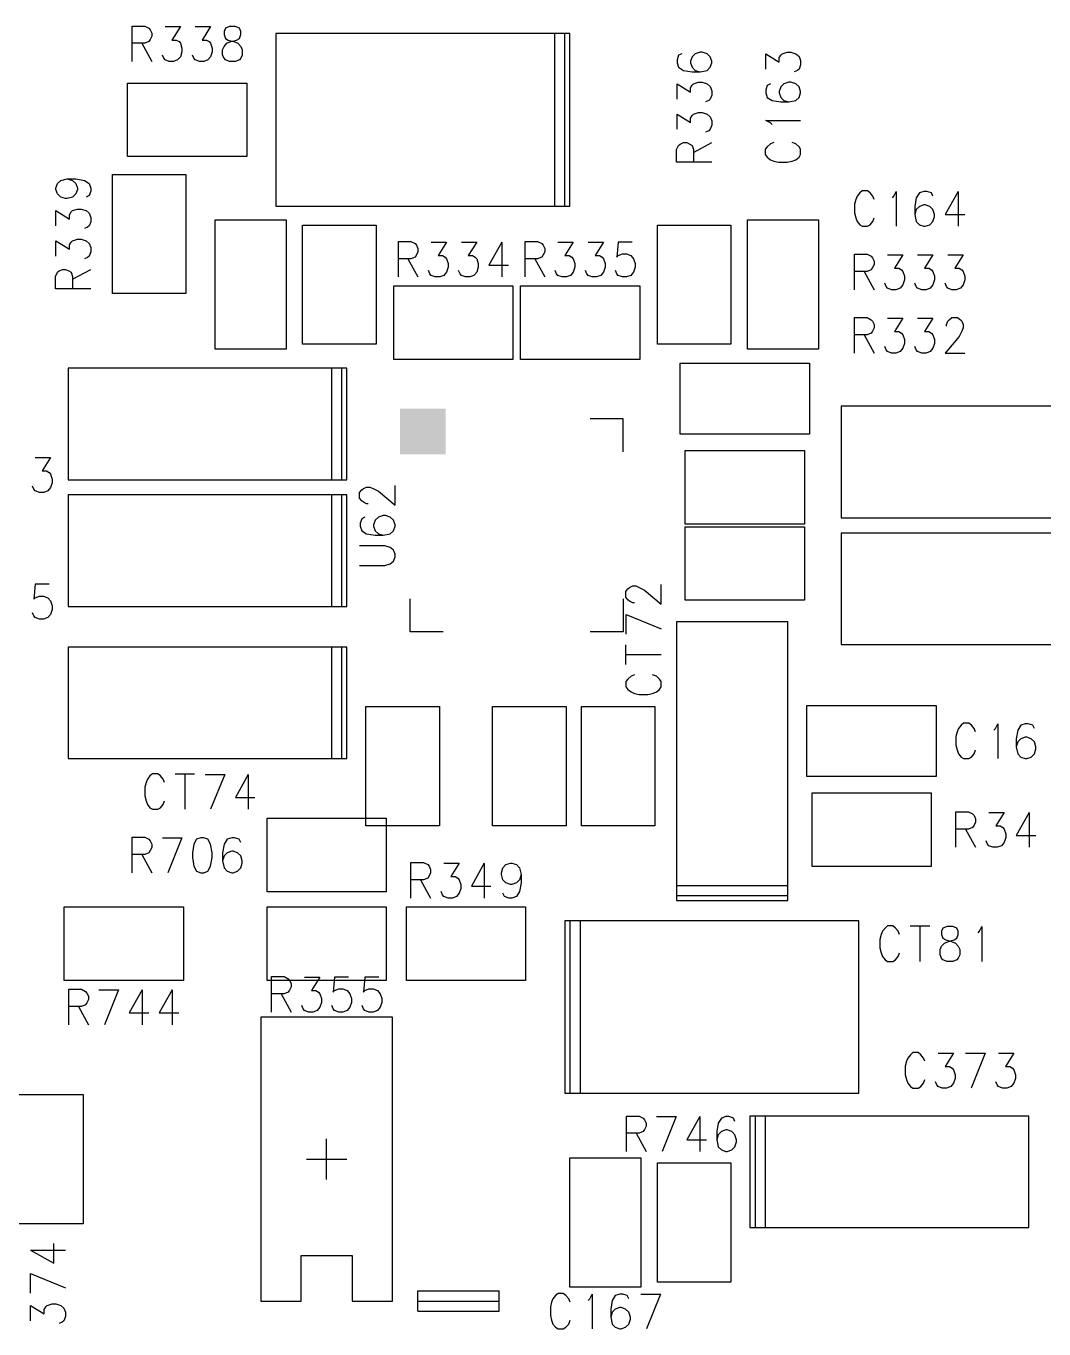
# Model space of a CAD drawing. Extents: x 295 to 953, y 10 to 290.
# Drawn here: x 672.24 to 705.37, y 194.56 to 236.97 of the extents above; entities that cross this region are included whole.
import ezdxf

# ---------------------------------------------------------------- set-up
doc = ezdxf.new("R2010")
doc.units = 0
doc.header["$LTSCALE"] = 5
doc.header["$MEASUREMENT"] = 0
doc.layers.add('13_C-SILK_GBR', color=7, linetype='CONTINUOUS')

msp = doc.modelspace()

# ---------------------------------------------------------------- linework, layer by layer
at = {"layer": '13_C-SILK_GBR'}
for p, q in [((675.698, 235.81), (675.698, 236.965)), ((675.698, 236.965), (676.107, 236.965)), ((676.107, 236.965), (676.241, 236.896)), ((676.241, 236.896), (676.286, 236.843)), ((676.286, 236.843), (676.337, 236.737)), ((676.337, 236.632), (676.286, 236.528)), ((676.337, 236.737), (676.337, 236.632)), ((676.769, 236.947), (677.267, 236.947)), ((677.267, 236.947), (676.993, 236.51)), ((677.751, 236.947), (678.249, 236.947)), ((678.249, 236.947), (677.975, 236.51)), ((678.733, 236.896), (678.688, 236.79)), ((678.688, 236.79), (678.688, 236.685)), ((678.688, 236.685), (678.733, 236.562)), ((678.866, 236.947), (678.733, 236.896)), ((679.053, 236.947), (678.866, 236.947)), ((679.186, 236.896), (679.053, 236.947)), ((679.231, 236.79), (679.186, 236.896)), ((679.186, 236.562), (679.231, 236.685)), ((679.231, 236.685), (679.231, 236.79)), ((689.453, 236.718), (680.378, 236.718)), ((680.378, 236.718), (680.378, 231.108)), ((689.783, 236.718), (689.453, 236.718)), ((689.453, 231.108), (689.453, 236.718)), ((689.783, 231.108), (689.783, 236.718)), ((689.948, 236.718), (689.783, 236.718)), ((689.948, 231.108), (689.948, 236.718)), ((676.107, 236.406), (675.698, 236.406)), ((676.012, 236.406), (676.337, 235.81)), ((676.241, 236.457), (676.107, 236.406)), ((676.286, 236.528), (676.241, 236.457)), ((676.993, 236.51), (677.134, 236.51)), ((677.134, 236.51), (677.223, 236.457)), ((677.223, 236.457), (677.267, 236.406)), ((677.267, 236.406), (677.318, 236.247)), ((677.318, 236.247), (677.318, 236.125)), ((677.975, 236.51), (678.115, 236.51)), ((678.115, 236.51), (678.205, 236.457)), ((678.205, 236.457), (678.249, 236.406)), ((678.249, 236.406), (678.3, 236.247)), ((678.3, 236.247), (678.3, 236.125)), ((678.643, 236.194), (678.688, 236.3)), ((678.688, 236.3), (678.777, 236.406)), ((678.733, 236.562), (678.822, 236.51)), ((678.777, 236.406), (678.912, 236.457)), ((678.822, 236.51), (679.008, 236.457)), ((678.912, 236.457), (679.097, 236.51)), ((679.008, 236.457), (679.142, 236.406)), ((679.097, 236.51), (679.186, 236.562)), ((679.142, 236.406), (679.231, 236.3)), ((679.231, 236.3), (679.282, 236.194)), ((676.724, 235.916), (676.68, 236.02)), ((676.769, 235.863), (676.724, 235.916)), ((676.903, 235.81), (676.769, 235.863)), ((677.045, 235.81), (676.903, 235.81)), ((677.178, 235.863), (677.045, 235.81)), ((677.267, 235.967), (677.178, 235.863)), ((677.318, 236.125), (677.267, 235.967)), ((677.706, 235.916), (677.662, 236.02)), ((677.751, 235.863), (677.706, 235.916)), ((677.884, 235.81), (677.751, 235.863)), ((678.026, 235.81), (677.884, 235.81)), ((678.16, 235.863), (678.026, 235.81)), ((678.249, 235.967), (678.16, 235.863)), ((678.3, 236.125), (678.249, 235.967)), ((678.643, 236.02), (678.643, 236.194)), ((678.688, 235.916), (678.643, 236.02)), ((678.733, 235.863), (678.688, 235.916)), ((678.866, 235.81), (678.733, 235.863)), ((679.053, 235.81), (678.866, 235.81)), ((679.186, 235.863), (679.053, 235.81)), ((679.231, 235.916), (679.186, 235.863)), ((679.282, 236.02), (679.231, 235.916)), ((679.282, 236.194), (679.282, 236.02)), ((693.482, 236.015), (693.431, 235.868)), ((693.431, 235.868), (693.431, 235.772)), ((693.431, 235.772), (693.482, 235.625)), ((693.587, 236.066), (693.482, 236.015)), ((693.921, 235.963), (693.868, 235.817)), ((693.868, 235.817), (693.868, 235.772)), ((693.868, 235.772), (693.921, 235.625)), ((694.025, 236.066), (693.921, 235.963)), ((694.183, 236.117), (694.025, 236.066)), ((694.252, 236.117), (694.183, 236.117)), ((694.411, 236.066), (694.252, 236.117)), ((694.515, 235.963), (694.411, 236.066)), ((694.568, 235.817), (694.515, 235.963)), ((694.515, 235.625), (694.568, 235.772)), ((694.568, 235.772), (694.568, 235.817)), ((696.318, 235.567), (696.318, 236.066)), ((696.318, 236.066), (696.755, 235.792)), ((696.755, 235.932), (696.808, 236.021)), ((696.755, 235.792), (696.755, 235.932)), ((696.808, 236.021), (696.859, 236.066)), ((696.859, 236.066), (697.018, 236.117)), ((697.018, 236.117), (697.14, 236.117)), ((697.14, 236.117), (697.298, 236.066)), ((697.298, 236.066), (697.402, 235.977)), ((697.402, 235.977), (697.455, 235.843)), ((697.455, 235.843), (697.455, 235.701)), ((693.482, 235.625), (693.64, 235.523)), ((693.64, 235.523), (693.921, 235.478)), ((693.921, 235.625), (694.025, 235.523)), ((693.921, 235.478), (694.183, 235.478)), ((694.025, 235.523), (694.183, 235.478)), ((694.183, 235.478), (694.411, 235.523)), ((694.411, 235.523), (694.515, 235.625)), ((697.349, 235.523), (697.246, 235.478)), ((697.402, 235.567), (697.349, 235.523)), ((697.455, 235.701), (697.402, 235.567)), ((675.551, 232.716), (675.551, 235.109)), ((675.551, 235.109), (679.429, 235.109)), ((679.429, 235.109), (679.429, 232.716)), ((693.431, 234.586), (693.431, 235.084)), ((693.431, 235.084), (693.868, 234.81)), ((693.868, 234.95), (693.921, 235.039)), ((693.868, 234.81), (693.868, 234.95)), ((693.921, 235.039), (693.972, 235.084)), ((693.972, 235.084), (694.13, 235.135)), ((694.13, 235.135), (694.252, 235.135)), ((694.252, 235.135), (694.411, 235.084)), ((694.411, 235.084), (694.515, 234.995)), ((694.515, 234.995), (694.568, 234.861)), ((696.369, 235.033), (696.318, 234.886)), ((696.475, 235.084), (696.369, 235.033)), ((696.808, 234.982), (696.755, 234.835)), ((696.912, 235.084), (696.808, 234.982)), ((697.071, 235.135), (696.912, 235.084)), ((697.14, 235.135), (697.071, 235.135)), ((697.298, 235.084), (697.14, 235.135)), ((697.402, 234.982), (697.298, 235.084)), ((697.455, 234.835), (697.402, 234.982)), ((694.462, 234.541), (694.358, 234.497)), ((694.515, 234.586), (694.462, 234.541)), ((694.568, 234.719), (694.515, 234.586)), ((694.568, 234.861), (694.568, 234.719)), ((696.318, 234.886), (696.318, 234.79)), ((696.318, 234.79), (696.369, 234.643)), ((696.369, 234.643), (696.528, 234.541)), ((696.528, 234.541), (696.808, 234.497)), ((696.755, 234.835), (696.755, 234.79)), ((696.755, 234.79), (696.808, 234.643)), ((696.808, 234.643), (696.912, 234.541)), ((696.912, 234.541), (697.071, 234.497)), ((697.071, 234.497), (697.298, 234.541)), ((697.298, 234.541), (697.402, 234.643)), ((697.402, 234.643), (697.455, 234.79)), ((697.455, 234.79), (697.455, 234.835)), ((693.431, 233.604), (693.431, 234.102)), ((693.431, 234.102), (693.868, 233.828)), ((693.921, 234.058), (693.972, 234.102)), ((693.972, 234.102), (694.13, 234.153)), ((694.13, 234.153), (694.252, 234.153)), ((694.252, 234.153), (694.411, 234.102)), ((694.411, 234.102), (694.515, 234.013)), ((696.808, 234.497), (697.071, 234.497)), ((693.868, 233.969), (693.921, 234.058)), ((693.868, 233.828), (693.868, 233.969)), ((694.515, 234.013), (694.568, 233.88)), ((694.568, 233.738), (694.515, 233.604)), ((694.568, 233.88), (694.568, 233.738)), ((696.475, 233.815), (696.318, 233.891)), ((696.318, 233.891), (697.455, 233.891)), ((696.528, 233.764), (696.475, 233.815)), ((694.462, 233.559), (694.358, 233.515)), ((694.515, 233.604), (694.462, 233.559)), ((693.413, 232.942), (693.482, 233.076)), ((693.413, 232.533), (693.413, 232.942)), ((693.482, 233.076), (693.535, 233.121)), ((693.535, 233.121), (693.64, 233.172)), ((693.64, 233.172), (693.746, 233.172)), ((693.746, 233.172), (693.85, 233.121)), ((693.85, 233.121), (693.921, 233.076)), ((693.921, 233.076), (693.972, 232.942)), ((693.972, 232.847), (694.568, 233.172)), ((693.972, 232.942), (693.972, 232.533)), ((696.369, 233.038), (696.3, 232.954)), ((696.3, 232.954), (696.3, 232.782)), ((696.475, 233.127), (696.369, 233.038)), ((696.581, 233.172), (696.475, 233.127)), ((697.298, 233.127), (697.175, 233.172)), ((697.402, 233.038), (697.298, 233.127)), ((697.455, 232.954), (697.402, 233.038)), ((697.455, 232.782), (697.455, 232.954)), ((679.429, 232.716), (675.551, 232.716)), ((694.568, 232.533), (693.413, 232.533)), ((696.3, 232.782), (696.369, 232.7)), ((696.369, 232.7), (696.475, 232.616)), ((696.475, 232.616), (696.581, 232.571)), ((696.581, 232.571), (696.737, 232.533)), ((696.737, 232.533), (697.018, 232.533)), ((697.018, 232.533), (697.175, 232.571)), ((697.175, 232.571), (697.298, 232.616)), ((697.298, 232.616), (697.402, 232.7)), ((697.402, 232.7), (697.455, 232.782)), ((673.375, 231.941), (673.585, 231.992)), ((673.585, 231.992), (673.759, 231.941)), ((673.585, 231.992), (673.865, 231.992)), ((673.865, 231.992), (674.146, 231.941)), ((675.056, 232.139), (677.449, 232.139)), ((675.056, 228.261), (675.056, 232.139)), ((677.449, 232.139), (677.449, 228.261)), ((673.218, 231.692), (673.269, 231.845)), ((673.218, 231.647), (673.218, 231.692)), ((673.269, 231.5), (673.218, 231.647)), ((673.269, 231.845), (673.375, 231.941)), ((673.759, 231.941), (673.865, 231.845)), ((673.865, 231.845), (673.918, 231.692)), ((673.918, 231.647), (673.865, 231.5)), ((673.918, 231.692), (673.918, 231.647)), ((674.146, 231.941), (674.302, 231.845)), ((674.302, 231.845), (674.355, 231.692)), ((674.355, 231.596), (674.302, 231.449)), ((674.355, 231.692), (674.355, 231.596)), ((699.377, 231.533), (699.293, 231.428)), ((699.46, 231.603), (699.377, 231.533)), ((699.631, 231.603), (699.46, 231.603)), ((699.716, 231.533), (699.631, 231.603)), ((699.805, 231.428), (699.716, 231.533)), ((700.493, 231.428), (700.569, 231.584)), ((700.569, 231.584), (700.569, 230.448)), ((701.321, 231.533), (701.219, 231.375)), ((701.468, 231.584), (701.321, 231.533)), ((701.564, 231.584), (701.468, 231.584)), ((701.71, 231.533), (701.564, 231.584)), ((701.762, 231.428), (701.71, 231.533)), ((702.577, 231.584), (702.156, 230.832)), ((702.577, 231.584), (702.577, 230.448)), ((673.375, 231.398), (673.269, 231.5)), ((673.533, 231.353), (673.375, 231.398)), ((673.585, 231.353), (673.533, 231.353)), ((673.759, 231.398), (673.585, 231.353)), ((673.865, 231.5), (673.759, 231.398)), ((674.302, 231.449), (674.198, 231.398)), ((680.378, 231.108), (689.453, 231.108)), ((689.453, 231.108), (689.948, 231.108)), ((689.618, 231.108), (689.783, 231.108)), ((689.783, 231.108), (689.948, 231.108)), ((699.249, 231.322), (699.211, 231.165)), ((699.211, 231.165), (699.211, 230.885)), ((699.293, 231.428), (699.249, 231.322)), ((699.849, 231.322), (699.805, 231.428)), ((700.442, 231.375), (700.493, 231.428)), ((701.219, 231.375), (701.174, 231.094)), ((701.468, 231.147), (701.321, 231.094)), ((701.512, 231.147), (701.468, 231.147)), ((701.659, 231.094), (701.512, 231.147)), ((673.218, 230.461), (673.218, 230.959)), ((673.218, 230.959), (673.655, 230.685)), ((673.655, 230.825), (673.708, 230.914)), ((673.655, 230.685), (673.655, 230.825)), ((673.708, 230.914), (673.759, 230.959)), ((673.759, 230.959), (673.918, 231.01)), ((673.918, 231.01), (674.04, 231.01)), ((674.04, 231.01), (674.198, 230.959)), ((674.198, 230.959), (674.302, 230.87)), ((674.302, 230.87), (674.355, 230.736)), ((674.355, 230.736), (674.355, 230.594)), ((699.211, 230.885), (699.249, 230.728)), ((699.249, 230.728), (699.293, 230.604)), ((699.805, 230.604), (699.849, 230.728)), ((701.174, 231.094), (701.174, 230.832)), ((701.219, 230.99), (701.174, 230.832)), ((701.174, 230.832), (701.219, 230.604)), ((701.321, 231.094), (701.219, 230.99)), ((701.762, 230.99), (701.659, 231.094)), ((701.813, 230.832), (701.762, 230.99)), ((701.762, 230.604), (701.813, 230.763)), ((701.813, 230.763), (701.813, 230.832)), ((702.156, 230.832), (702.794, 230.832)), ((674.249, 230.416), (674.146, 230.372)), ((674.302, 230.461), (674.249, 230.416)), ((674.355, 230.594), (674.302, 230.461)), ((678.398, 226.446), (678.398, 230.654)), ((678.398, 230.654), (680.708, 230.654)), ((680.708, 230.654), (680.708, 226.446)), ((681.244, 226.611), (681.244, 230.489)), ((681.244, 230.489), (683.636, 230.489)), ((683.636, 230.489), (683.636, 226.611)), ((692.794, 226.611), (692.794, 230.489)), ((692.794, 230.489), (695.186, 230.489)), ((695.186, 230.489), (695.186, 226.611)), ((695.723, 226.446), (695.723, 230.654)), ((695.723, 230.654), (698.033, 230.654)), ((698.033, 230.654), (698.033, 226.446)), ((699.293, 230.604), (699.377, 230.5)), ((699.377, 230.5), (699.46, 230.448)), ((699.46, 230.448), (699.631, 230.448)), ((699.631, 230.448), (699.716, 230.5)), ((699.716, 230.5), (699.805, 230.604)), ((701.219, 230.604), (701.321, 230.5)), ((701.321, 230.5), (701.468, 230.448)), ((701.468, 230.448), (701.512, 230.448)), ((701.512, 230.448), (701.659, 230.5)), ((701.659, 230.5), (701.762, 230.604)), ((673.218, 229.479), (673.218, 229.977)), ((673.218, 229.977), (673.655, 229.703)), ((673.655, 229.844), (673.708, 229.933)), ((673.655, 229.703), (673.655, 229.844)), ((673.708, 229.933), (673.759, 229.977)), ((673.759, 229.977), (673.918, 230.028)), ((673.918, 230.028), (674.04, 230.028)), ((674.04, 230.028), (674.198, 229.977)), ((674.198, 229.977), (674.302, 229.888)), ((674.302, 229.888), (674.355, 229.755)), ((684.361, 228.798), (684.361, 229.953)), ((684.361, 229.953), (684.77, 229.953)), ((684.77, 229.953), (684.904, 229.883)), ((684.904, 229.883), (684.948, 229.83)), ((685.432, 229.934), (685.93, 229.934)), ((685.93, 229.934), (685.656, 229.497)), ((686.413, 229.934), (686.912, 229.934)), ((686.912, 229.934), (686.638, 229.497)), ((687.727, 229.934), (687.306, 229.182)), ((687.727, 229.934), (687.727, 228.798)), ((688.486, 228.798), (688.486, 229.953)), ((688.486, 229.953), (688.895, 229.953)), ((688.895, 229.953), (689.029, 229.883)), ((689.029, 229.883), (689.073, 229.83)), ((689.557, 229.934), (690.055, 229.934)), ((690.055, 229.934), (689.781, 229.497)), ((690.538, 229.934), (691.037, 229.934)), ((691.037, 229.934), (690.763, 229.497)), ((691.52, 229.934), (691.475, 229.444)), ((691.974, 229.934), (691.52, 229.934)), ((674.249, 229.434), (674.146, 229.39)), ((674.302, 229.479), (674.249, 229.434)), ((674.355, 229.613), (674.302, 229.479)), ((674.355, 229.755), (674.355, 229.613)), ((684.904, 229.444), (684.77, 229.393)), ((684.948, 229.515), (684.904, 229.444)), ((684.948, 229.83), (684.999, 229.725)), ((684.999, 229.619), (684.948, 229.515)), ((684.999, 229.725), (684.999, 229.619)), ((685.656, 229.497), (685.796, 229.497)), ((685.796, 229.497), (685.885, 229.444)), ((685.885, 229.444), (685.93, 229.393)), ((686.638, 229.497), (686.778, 229.497)), ((686.778, 229.497), (686.867, 229.444)), ((686.867, 229.444), (686.912, 229.393)), ((689.029, 229.444), (688.895, 229.393)), ((689.073, 229.515), (689.029, 229.444)), ((689.073, 229.83), (689.124, 229.725)), ((689.124, 229.619), (689.073, 229.515)), ((689.124, 229.725), (689.124, 229.619)), ((689.781, 229.497), (689.921, 229.497)), ((689.921, 229.497), (690.01, 229.444)), ((690.01, 229.444), (690.055, 229.393)), ((690.763, 229.497), (690.903, 229.497)), ((690.903, 229.497), (690.992, 229.444)), ((690.992, 229.444), (691.037, 229.393)), ((691.475, 229.444), (691.52, 229.497)), ((691.52, 229.497), (691.654, 229.55)), ((691.654, 229.55), (691.789, 229.55)), ((691.789, 229.55), (691.929, 229.497)), ((691.929, 229.497), (692.018, 229.393)), ((699.211, 228.385), (699.211, 229.54)), ((699.211, 229.54), (699.62, 229.54)), ((699.62, 229.54), (699.754, 229.471)), ((699.754, 229.471), (699.798, 229.418)), ((699.798, 229.418), (699.849, 229.312)), ((700.282, 229.522), (700.78, 229.522)), ((700.78, 229.522), (700.506, 229.085)), ((701.263, 229.522), (701.762, 229.522)), ((701.762, 229.522), (701.488, 229.085)), ((702.245, 229.522), (702.743, 229.522)), ((702.743, 229.522), (702.469, 229.085)), ((673.269, 228.951), (673.322, 228.996)), ((673.322, 228.996), (673.428, 229.047)), ((673.428, 229.047), (673.533, 229.047)), ((673.533, 229.047), (673.637, 228.996)), ((673.637, 228.996), (673.708, 228.951)), ((673.759, 228.722), (674.355, 229.047)), ((684.77, 229.393), (684.361, 229.393)), ((684.674, 229.393), (684.999, 228.798)), ((685.387, 228.903), (685.342, 229.007)), ((685.93, 229.393), (685.981, 229.235)), ((685.981, 229.113), (685.93, 228.954)), ((685.981, 229.235), (685.981, 229.113)), ((686.369, 228.903), (686.324, 229.007)), ((686.912, 229.393), (686.963, 229.235)), ((686.963, 229.113), (686.912, 228.954)), ((686.963, 229.235), (686.963, 229.113)), ((687.306, 229.182), (687.944, 229.182)), ((688.895, 229.393), (688.486, 229.393)), ((688.799, 229.393), (689.124, 228.798)), ((689.512, 228.903), (689.467, 229.007)), ((690.055, 229.393), (690.106, 229.235)), ((690.106, 229.113), (690.055, 228.954)), ((690.106, 229.235), (690.106, 229.113)), ((690.494, 228.903), (690.449, 229.007)), ((691.037, 229.393), (691.088, 229.235)), ((691.088, 229.113), (691.037, 228.954)), ((691.088, 229.235), (691.088, 229.113)), ((691.475, 228.903), (691.431, 229.007)), ((692.018, 229.393), (692.069, 229.235)), ((692.069, 229.113), (692.018, 228.954)), ((692.069, 229.235), (692.069, 229.113)), ((699.754, 229.032), (699.62, 228.981)), ((699.798, 229.103), (699.754, 229.032)), ((699.849, 229.207), (699.798, 229.103)), ((699.849, 229.312), (699.849, 229.207)), ((700.506, 229.085), (700.646, 229.085)), ((700.646, 229.085), (700.735, 229.032)), ((700.735, 229.032), (700.78, 228.981)), ((701.488, 229.085), (701.628, 229.085)), ((701.628, 229.085), (701.717, 229.032)), ((701.717, 229.032), (701.762, 228.981)), ((702.469, 229.085), (702.61, 229.085)), ((702.61, 229.085), (702.699, 229.032)), ((702.699, 229.032), (702.743, 228.981)), ((673.2, 228.817), (673.269, 228.951)), ((673.2, 228.408), (673.2, 228.817)), ((673.708, 228.951), (673.759, 228.817)), ((673.759, 228.817), (673.759, 228.408)), ((685.432, 228.85), (685.387, 228.903)), ((685.565, 228.798), (685.432, 228.85)), ((685.707, 228.798), (685.565, 228.798)), ((685.841, 228.85), (685.707, 228.798)), ((685.93, 228.954), (685.841, 228.85)), ((686.413, 228.85), (686.369, 228.903)), ((686.547, 228.798), (686.413, 228.85)), ((686.689, 228.798), (686.547, 228.798)), ((686.822, 228.85), (686.689, 228.798)), ((686.912, 228.954), (686.822, 228.85)), ((689.557, 228.85), (689.512, 228.903)), ((689.69, 228.798), (689.557, 228.85)), ((689.832, 228.798), (689.69, 228.798)), ((689.966, 228.85), (689.832, 228.798)), ((690.055, 228.954), (689.966, 228.85)), ((690.538, 228.85), (690.494, 228.903)), ((690.672, 228.798), (690.538, 228.85)), ((690.814, 228.798), (690.672, 228.798)), ((690.947, 228.85), (690.814, 228.798)), ((691.037, 228.954), (690.947, 228.85)), ((691.52, 228.85), (691.475, 228.903)), ((691.654, 228.798), (691.52, 228.85)), ((691.789, 228.798), (691.654, 228.798)), ((691.929, 228.85), (691.789, 228.798)), ((692.018, 228.954), (691.929, 228.85)), ((699.62, 228.981), (699.211, 228.981)), ((699.524, 228.981), (699.849, 228.385)), ((700.237, 228.491), (700.192, 228.595)), ((700.78, 228.981), (700.831, 228.822)), ((700.831, 228.7), (700.78, 228.542)), ((700.831, 228.822), (700.831, 228.7)), ((701.219, 228.491), (701.174, 228.595)), ((701.762, 228.981), (701.813, 228.822)), ((701.813, 228.7), (701.762, 228.542)), ((701.813, 228.822), (701.813, 228.7)), ((702.2, 228.491), (702.156, 228.595)), ((702.743, 228.981), (702.794, 228.822)), ((702.794, 228.7), (702.743, 228.542)), ((702.794, 228.822), (702.794, 228.7)), ((674.355, 228.408), (673.2, 228.408)), ((677.449, 228.261), (675.056, 228.261)), ((684.214, 226.116), (684.214, 228.509)), ((684.214, 228.509), (688.091, 228.509)), ((688.091, 228.509), (688.091, 226.116)), ((688.339, 226.116), (688.339, 228.509)), ((688.339, 228.509), (692.216, 228.509)), ((692.216, 228.509), (692.216, 226.116)), ((700.282, 228.438), (700.237, 228.491)), ((700.415, 228.385), (700.282, 228.438)), ((700.557, 228.385), (700.415, 228.385)), ((700.691, 228.438), (700.557, 228.385)), ((700.78, 228.542), (700.691, 228.438)), ((701.263, 228.438), (701.219, 228.491)), ((701.397, 228.385), (701.263, 228.438)), ((701.539, 228.385), (701.397, 228.385)), ((701.672, 228.438), (701.539, 228.385)), ((701.762, 228.542), (701.672, 228.438)), ((702.245, 228.438), (702.2, 228.491)), ((702.379, 228.385), (702.245, 228.438)), ((702.521, 228.385), (702.379, 228.385)), ((702.654, 228.438), (702.521, 228.385)), ((702.743, 228.542), (702.654, 228.438)), ((699.211, 226.323), (699.211, 227.478)), ((699.211, 227.478), (699.62, 227.478)), ((699.62, 227.478), (699.754, 227.408)), ((699.754, 227.408), (699.798, 227.355)), ((699.798, 227.355), (699.849, 227.25)), ((700.282, 227.459), (700.78, 227.459)), ((700.78, 227.459), (700.506, 227.022)), ((701.263, 227.459), (701.762, 227.459)), ((701.762, 227.459), (701.488, 227.022)), ((702.2, 227.25), (702.245, 227.355)), ((702.245, 227.355), (702.29, 227.408)), ((702.29, 227.408), (702.379, 227.478)), ((702.379, 227.478), (702.565, 227.478)), ((702.565, 227.478), (702.654, 227.408)), ((702.654, 227.408), (702.699, 227.355)), ((702.699, 227.355), (702.743, 227.25)), ((699.62, 226.918), (699.211, 226.918)), ((699.524, 226.918), (699.849, 226.323)), ((699.754, 226.969), (699.62, 226.918)), ((699.798, 227.04), (699.754, 226.969)), ((699.849, 227.144), (699.798, 227.04)), ((699.849, 227.25), (699.849, 227.144)), ((700.506, 227.022), (700.646, 227.022)), ((700.646, 227.022), (700.735, 226.969)), ((700.735, 226.969), (700.78, 226.918)), ((700.78, 226.918), (700.831, 226.76)), ((701.488, 227.022), (701.628, 227.022)), ((701.628, 227.022), (701.717, 226.969)), ((701.717, 226.969), (701.762, 226.918)), ((701.762, 226.918), (701.813, 226.76)), ((702.2, 227.197), (702.2, 227.25)), ((702.699, 227.04), (702.61, 226.865)), ((702.743, 227.144), (702.699, 227.04)), ((702.743, 227.25), (702.743, 227.144)), ((680.708, 226.446), (678.398, 226.446)), ((683.636, 226.611), (681.244, 226.611)), ((695.186, 226.611), (692.794, 226.611)), ((698.033, 226.446), (695.723, 226.446)), ((700.237, 226.428), (700.192, 226.532)), ((700.78, 226.479), (700.691, 226.375)), ((700.831, 226.638), (700.78, 226.479)), ((700.831, 226.76), (700.831, 226.638)), ((701.219, 226.428), (701.174, 226.532)), ((701.762, 226.479), (701.672, 226.375)), ((701.813, 226.638), (701.762, 226.479)), ((701.813, 226.76), (701.813, 226.638)), ((702.61, 226.865), (702.156, 226.323)), ((688.091, 226.116), (684.214, 226.116)), ((692.216, 226.116), (688.339, 226.116)), ((700.282, 226.375), (700.237, 226.428)), ((700.415, 226.323), (700.282, 226.375)), ((700.557, 226.323), (700.415, 226.323)), ((700.691, 226.375), (700.557, 226.323)), ((701.263, 226.375), (701.219, 226.428)), ((701.397, 226.323), (701.263, 226.375)), ((701.539, 226.323), (701.397, 226.323)), ((701.672, 226.375), (701.539, 226.323)), ((702.156, 226.323), (702.794, 226.323)), ((682.193, 225.828), (673.613, 225.828)), ((673.613, 225.828), (673.613, 222.198)), ((682.523, 225.828), (682.193, 225.828)), ((682.193, 222.198), (682.193, 225.828)), ((682.688, 225.828), (682.523, 225.828)), ((682.523, 222.198), (682.523, 225.828)), ((682.688, 222.198), (682.688, 225.828)), ((693.536, 223.683), (693.536, 225.993)), ((693.536, 225.993), (697.744, 225.993)), ((697.744, 225.993), (697.744, 223.683)), ((707.355, 224.59), (698.775, 224.59)), ((698.775, 224.59), (698.775, 220.96)), ((691.68, 224.178), (690.608, 224.178)), ((691.68, 223.105), (691.68, 224.178)), ((697.744, 223.683), (693.536, 223.683)), ((693.701, 220.754), (693.701, 223.146)), ((693.701, 223.146), (697.579, 223.146)), ((697.579, 223.146), (697.579, 220.754)), ((672.545, 222.922), (673.043, 222.922)), ((673.043, 222.922), (672.769, 222.485)), ((672.769, 222.485), (672.91, 222.485)), ((672.91, 222.485), (672.999, 222.432)), ((672.999, 222.432), (673.043, 222.381)), ((673.043, 222.381), (673.094, 222.222)), ((673.094, 222.222), (673.094, 222.1)), ((672.5, 221.891), (672.456, 221.995)), ((672.545, 221.838), (672.5, 221.891)), ((672.679, 221.785), (672.545, 221.838)), ((672.821, 221.785), (672.679, 221.785)), ((672.954, 221.838), (672.821, 221.785)), ((673.043, 221.942), (672.954, 221.838)), ((673.094, 222.1), (673.043, 221.942)), ((673.613, 222.198), (682.193, 222.198)), ((682.193, 222.198), (682.523, 222.198)), ((682.523, 222.198), (682.688, 222.198)), ((683.1, 221.783), (683.169, 221.872)), ((683.1, 221.599), (683.1, 221.783)), ((683.169, 221.872), (683.222, 221.917)), ((683.222, 221.917), (683.328, 221.962)), ((683.328, 221.962), (683.433, 221.962)), ((683.433, 221.962), (683.537, 221.917)), ((683.537, 221.917), (683.712, 221.828)), ((683.712, 221.828), (684.255, 221.376)), ((684.255, 221.376), (684.255, 222.013)), ((682.193, 221.703), (673.613, 221.703)), ((673.613, 221.703), (673.613, 218.073)), ((682.523, 221.703), (682.193, 221.703)), ((682.193, 218.073), (682.193, 221.703)), ((682.688, 221.703), (682.523, 221.703)), ((682.523, 218.073), (682.523, 221.703)), ((682.688, 218.073), (682.688, 221.703)), ((683.169, 221.509), (683.1, 221.599)), ((683.222, 221.465), (683.169, 221.509)), ((683.328, 221.42), (683.222, 221.465)), ((683.381, 221.42), (683.328, 221.42)), ((683.275, 220.98), (683.169, 220.929)), ((683.712, 220.98), (683.608, 220.879)), ((683.871, 221.031), (683.712, 220.98)), ((683.94, 221.031), (683.871, 221.031)), ((684.098, 220.98), (683.94, 221.031)), ((684.202, 220.879), (684.098, 220.98)), ((698.775, 220.96), (707.355, 220.96)), ((683.169, 220.929), (683.118, 220.783)), ((683.118, 220.783), (683.118, 220.688)), ((683.118, 220.688), (683.169, 220.541)), ((683.169, 220.541), (683.328, 220.439)), ((683.608, 220.879), (683.555, 220.732)), ((683.555, 220.732), (683.555, 220.688)), ((683.555, 220.688), (683.608, 220.541)), ((683.608, 220.541), (683.712, 220.439)), ((684.098, 220.439), (684.202, 220.541)), ((684.255, 220.732), (684.202, 220.879)), ((684.202, 220.541), (684.255, 220.688)), ((684.255, 220.688), (684.255, 220.732)), ((697.579, 220.754), (693.701, 220.754)), ((693.701, 218.279), (693.701, 220.671)), ((693.701, 220.671), (697.579, 220.671)), ((697.579, 220.671), (697.579, 218.279)), ((683.328, 220.439), (683.608, 220.394)), ((683.608, 220.394), (683.871, 220.394)), ((683.712, 220.439), (683.871, 220.394)), ((683.871, 220.394), (684.098, 220.439)), ((707.355, 220.465), (698.775, 220.465)), ((698.775, 220.465), (698.775, 216.835)), ((683.922, 220.049), (683.1, 220.049)), ((684.098, 219.998), (683.922, 220.049)), ((684.202, 219.909), (684.098, 219.998)), ((684.255, 219.775), (684.202, 219.909)), ((684.202, 219.546), (684.255, 219.686)), ((684.255, 219.686), (684.255, 219.775)), ((683.1, 219.412), (683.922, 219.412)), ((683.922, 219.412), (684.098, 219.457)), ((684.098, 219.457), (684.202, 219.546)), ((672.545, 218.797), (672.5, 218.307)), ((672.999, 218.797), (672.545, 218.797)), ((672.545, 218.36), (672.679, 218.412)), ((672.679, 218.412), (672.814, 218.412)), ((672.814, 218.412), (672.954, 218.36)), ((691.763, 218.563), (691.832, 218.652)), ((691.763, 218.376), (691.763, 218.563)), ((691.832, 218.652), (691.885, 218.696)), ((691.885, 218.696), (691.99, 218.741)), ((691.99, 218.741), (692.096, 218.741)), ((692.096, 218.741), (692.2, 218.696)), ((692.2, 218.696), (692.375, 218.607)), ((692.375, 218.607), (692.918, 218.153)), ((692.918, 218.153), (692.918, 218.792)), ((672.5, 218.307), (672.545, 218.36)), ((672.954, 218.36), (673.043, 218.256)), ((673.043, 218.256), (673.094, 218.097)), ((673.094, 217.975), (673.043, 217.817)), ((673.094, 218.097), (673.094, 217.975)), ((673.613, 218.073), (682.193, 218.073)), ((682.193, 218.073), (682.523, 218.073)), ((682.523, 218.073), (682.688, 218.073)), ((684.75, 217.248), (684.75, 218.32)), ((691.68, 218.32), (691.68, 217.248)), ((691.832, 218.287), (691.763, 218.376)), ((691.885, 218.242), (691.832, 218.287)), ((691.99, 218.198), (691.885, 218.242)), ((692.043, 218.198), (691.99, 218.198)), ((697.579, 218.279), (693.701, 218.279)), ((672.5, 217.766), (672.456, 217.87)), ((672.545, 217.713), (672.5, 217.766)), ((672.679, 217.66), (672.545, 217.713)), ((672.814, 217.66), (672.679, 217.66)), ((672.954, 217.713), (672.814, 217.66)), ((673.043, 217.817), (672.954, 217.713)), ((691.781, 217.172), (691.781, 217.81)), ((691.781, 217.81), (692.918, 217.35)), ((697.043, 217.578), (693.413, 217.578)), ((693.413, 217.578), (693.413, 208.998)), ((697.043, 208.998), (697.043, 217.578)), ((685.823, 217.248), (684.75, 217.248)), ((691.68, 217.248), (690.608, 217.248)), ((682.193, 216.753), (673.613, 216.753)), ((673.613, 216.753), (673.613, 213.123)), ((682.523, 216.753), (682.193, 216.753)), ((682.193, 213.123), (682.193, 216.753)), ((682.688, 216.753), (682.523, 216.753)), ((682.523, 213.123), (682.523, 216.753)), ((682.688, 213.123), (682.688, 216.753)), ((691.763, 216.19), (691.763, 216.828)), ((698.775, 216.835), (707.355, 216.835)), ((691.763, 216.508), (692.918, 216.508)), ((692.043, 215.847), (691.937, 215.802)), ((692.761, 215.802), (692.637, 215.847)), ((691.832, 215.713), (691.763, 215.629)), ((691.763, 215.629), (691.763, 215.457)), ((691.763, 215.457), (691.832, 215.375)), ((691.937, 215.802), (691.832, 215.713)), ((692.865, 215.713), (692.761, 215.802)), ((692.918, 215.629), (692.865, 215.713)), ((692.865, 215.375), (692.918, 215.457)), ((692.918, 215.457), (692.918, 215.629)), ((691.832, 215.375), (691.937, 215.291)), ((691.937, 215.291), (692.043, 215.246)), ((692.043, 215.246), (692.2, 215.208)), ((692.2, 215.208), (692.48, 215.208)), ((692.48, 215.208), (692.637, 215.246)), ((692.637, 215.246), (692.761, 215.291)), ((692.761, 215.291), (692.865, 215.375)), ((683.306, 210.936), (683.306, 214.814)), ((683.306, 214.814), (685.699, 214.814)), ((685.699, 214.814), (685.699, 210.936)), ((687.431, 210.936), (687.431, 214.814)), ((687.431, 214.814), (689.824, 214.814)), ((689.824, 214.814), (689.824, 210.936)), ((690.319, 210.936), (690.319, 214.814)), ((690.319, 214.814), (692.711, 214.814)), ((692.711, 214.814), (692.711, 210.936)), ((697.661, 212.545), (697.661, 214.855)), ((697.661, 214.855), (701.869, 214.855)), ((701.869, 214.855), (701.869, 212.545)), ((702.677, 214.208), (702.593, 214.103)), ((702.76, 214.278), (702.677, 214.208)), ((702.931, 214.278), (702.76, 214.278)), ((703.016, 214.208), (702.931, 214.278)), ((703.105, 214.103), (703.016, 214.208)), ((703.793, 214.103), (703.869, 214.259)), ((703.869, 214.259), (703.869, 213.123)), ((704.621, 214.208), (704.519, 214.05)), ((704.768, 214.259), (704.621, 214.208)), ((704.864, 214.259), (704.768, 214.259)), ((705.01, 214.208), (704.864, 214.259)), ((705.062, 214.103), (705.01, 214.208)), ((702.549, 213.997), (702.511, 213.84)), ((702.511, 213.84), (702.511, 213.56)), ((702.593, 214.103), (702.549, 213.997)), ((703.149, 213.997), (703.105, 214.103)), ((703.742, 214.05), (703.793, 214.103)), ((704.519, 214.05), (704.474, 213.769)), ((704.474, 213.769), (704.474, 213.507)), ((704.621, 213.769), (704.519, 213.665)), ((704.768, 213.822), (704.621, 213.769)), ((704.812, 213.822), (704.768, 213.822)), ((704.959, 213.769), (704.812, 213.822)), ((705.062, 213.665), (704.959, 213.769)), ((702.511, 213.56), (702.549, 213.403)), ((702.549, 213.403), (702.593, 213.279)), ((703.105, 213.279), (703.149, 213.403)), ((704.519, 213.665), (704.474, 213.507)), ((704.474, 213.507), (704.519, 213.279)), ((705.113, 213.507), (705.062, 213.665)), ((705.062, 213.279), (705.113, 213.438)), ((705.113, 213.438), (705.113, 213.507)), ((673.613, 213.123), (682.193, 213.123)), ((682.193, 213.123), (682.523, 213.123)), ((682.523, 213.123), (682.688, 213.123)), ((702.593, 213.279), (702.677, 213.175)), ((702.677, 213.175), (702.76, 213.123)), ((702.76, 213.123), (702.931, 213.123)), ((702.931, 213.123), (703.016, 213.175)), ((703.016, 213.175), (703.105, 213.279)), ((704.519, 213.279), (704.621, 213.175)), ((704.621, 213.175), (704.768, 213.123)), ((704.768, 213.123), (704.812, 213.123)), ((704.812, 213.123), (704.959, 213.175)), ((704.959, 213.175), (705.062, 213.279)), ((676.193, 212.453), (676.149, 212.347)), ((676.277, 212.558), (676.193, 212.453)), ((676.36, 212.628), (676.277, 212.558)), ((676.531, 212.628), (676.36, 212.628)), ((676.616, 212.558), (676.531, 212.628)), ((676.705, 212.453), (676.616, 212.558)), ((676.749, 212.347), (676.705, 212.453)), ((677.092, 212.628), (677.731, 212.628)), ((677.411, 212.628), (677.411, 211.473)), ((678.074, 212.609), (678.713, 212.609)), ((678.713, 212.609), (678.252, 211.473)), ((679.477, 212.609), (679.056, 211.857)), ((679.477, 212.609), (679.477, 211.473)), ((701.869, 212.545), (697.661, 212.545)), ((676.149, 212.347), (676.111, 212.19)), ((676.111, 212.19), (676.111, 211.91)), ((676.111, 211.91), (676.149, 211.753)), ((676.149, 211.753), (676.193, 211.629)), ((676.193, 211.629), (676.277, 211.525)), ((676.616, 211.525), (676.705, 211.629)), ((676.705, 211.629), (676.749, 211.753)), ((679.056, 211.857), (679.694, 211.857)), ((697.826, 209.616), (697.826, 212.009)), ((697.826, 212.009), (701.704, 212.009)), ((701.704, 212.009), (701.704, 209.616)), ((676.277, 211.525), (676.36, 211.473)), ((676.36, 211.473), (676.531, 211.473)), ((676.531, 211.473), (676.616, 211.525)), ((680.089, 208.791), (680.089, 211.184)), ((680.089, 211.184), (683.966, 211.184)), ((683.966, 211.184), (683.966, 208.791)), ((702.511, 210.235), (702.511, 211.39)), ((702.511, 211.39), (702.92, 211.39)), ((702.92, 211.39), (703.054, 211.321)), ((703.054, 211.321), (703.098, 211.268)), ((703.098, 211.268), (703.149, 211.162)), ((703.582, 211.372), (704.08, 211.372)), ((704.08, 211.372), (703.806, 210.935)), ((704.895, 211.372), (704.474, 210.619)), ((704.895, 211.372), (704.895, 210.235)), ((685.699, 210.936), (683.306, 210.936)), ((689.824, 210.936), (687.431, 210.936)), ((692.711, 210.936), (690.319, 210.936)), ((702.92, 210.831), (702.511, 210.831)), ((702.824, 210.831), (703.149, 210.235)), ((703.054, 210.882), (702.92, 210.831)), ((703.098, 210.953), (703.054, 210.882)), ((703.149, 211.057), (703.098, 210.953)), ((703.149, 211.162), (703.149, 211.057)), ((703.806, 210.935), (703.946, 210.935)), ((703.946, 210.935), (704.035, 210.882)), ((704.035, 210.882), (704.08, 210.831)), ((704.08, 210.831), (704.131, 210.672)), ((675.698, 209.41), (675.698, 210.565)), ((675.698, 210.565), (676.107, 210.565)), ((676.107, 210.565), (676.241, 210.496)), ((676.241, 210.496), (676.286, 210.443)), ((676.286, 210.443), (676.337, 210.337)), ((676.337, 210.337), (676.337, 210.232)), ((676.68, 210.547), (677.318, 210.547)), ((677.318, 210.547), (676.858, 209.41)), ((677.706, 210.337), (677.662, 210.057)), ((677.795, 210.496), (677.706, 210.337)), ((677.936, 210.547), (677.795, 210.496)), ((678.026, 210.547), (677.936, 210.547)), ((678.16, 210.496), (678.026, 210.547)), ((678.249, 210.337), (678.16, 210.496)), ((678.3, 210.057), (678.249, 210.337)), ((678.688, 210.337), (678.643, 210.057)), ((678.79, 210.496), (678.688, 210.337)), ((678.937, 210.547), (678.79, 210.496)), ((679.033, 210.547), (678.937, 210.547)), ((679.18, 210.496), (679.033, 210.547)), ((679.231, 210.39), (679.18, 210.496)), ((703.537, 210.341), (703.492, 210.445)), ((703.582, 210.288), (703.537, 210.341)), ((704.08, 210.392), (703.991, 210.288)), ((704.131, 210.55), (704.08, 210.392)), ((704.131, 210.672), (704.131, 210.55)), ((704.474, 210.619), (705.113, 210.619)), ((676.107, 210.006), (675.698, 210.006)), ((676.012, 210.006), (676.337, 209.41)), ((676.241, 210.057), (676.107, 210.006)), ((676.286, 210.128), (676.241, 210.057)), ((676.337, 210.232), (676.286, 210.128)), ((677.662, 210.057), (677.662, 209.9)), ((678.3, 209.9), (678.3, 210.057)), ((678.643, 210.057), (678.643, 209.794)), ((678.688, 209.953), (678.643, 209.794)), ((678.79, 210.057), (678.688, 209.953)), ((678.937, 210.11), (678.79, 210.057)), ((678.982, 210.11), (678.937, 210.11)), ((679.129, 210.057), (678.982, 210.11)), ((679.231, 209.953), (679.129, 210.057)), ((679.282, 209.794), (679.231, 209.953)), ((703.715, 210.235), (703.582, 210.288)), ((703.857, 210.235), (703.715, 210.235)), ((703.991, 210.288), (703.857, 210.235)), ((677.662, 209.9), (677.706, 209.62)), ((677.706, 209.62), (677.795, 209.463)), ((678.16, 209.463), (678.249, 209.62)), ((678.249, 209.62), (678.3, 209.9)), ((678.643, 209.794), (678.688, 209.567)), ((678.688, 209.567), (678.79, 209.463)), ((679.129, 209.463), (679.231, 209.567)), ((679.231, 209.567), (679.282, 209.725)), ((679.282, 209.725), (679.282, 209.794)), ((684.773, 208.585), (684.773, 209.74)), ((684.773, 209.74), (685.182, 209.74)), ((685.182, 209.74), (685.316, 209.671)), ((685.316, 209.671), (685.361, 209.618)), ((685.361, 209.618), (685.412, 209.512)), ((685.412, 209.512), (685.412, 209.407)), ((685.844, 209.722), (686.342, 209.722)), ((686.342, 209.722), (686.068, 209.285)), ((687.157, 209.722), (686.737, 208.969)), ((687.157, 209.722), (687.157, 208.585)), ((687.718, 209.407), (687.763, 209.565)), ((687.763, 209.565), (687.865, 209.671)), ((687.865, 209.671), (688.012, 209.722)), ((688.012, 209.722), (688.057, 209.722)), ((688.057, 209.722), (688.21, 209.671)), ((688.21, 209.671), (688.306, 209.565)), ((688.306, 209.565), (688.357, 209.356)), ((701.704, 209.616), (697.826, 209.616)), ((677.795, 209.463), (677.936, 209.41)), ((677.936, 209.41), (678.026, 209.41)), ((678.026, 209.41), (678.16, 209.463)), ((678.79, 209.463), (678.937, 209.41)), ((678.937, 209.41), (678.982, 209.41)), ((678.982, 209.41), (679.129, 209.463)), ((685.182, 209.181), (684.773, 209.181)), ((685.087, 209.181), (685.412, 208.585)), ((685.316, 209.232), (685.182, 209.181)), ((685.361, 209.303), (685.316, 209.232)), ((685.412, 209.407), (685.361, 209.303)), ((686.068, 209.285), (686.209, 209.285)), ((686.209, 209.285), (686.298, 209.232)), ((686.298, 209.232), (686.342, 209.181)), ((686.342, 209.181), (686.393, 209.022)), ((687.718, 209.356), (687.718, 209.407)), ((687.763, 209.181), (687.718, 209.356)), ((687.865, 209.075), (687.763, 209.181)), ((688.012, 209.022), (687.865, 209.075)), ((688.21, 209.075), (688.057, 209.022)), ((688.306, 209.181), (688.21, 209.075)), ((688.357, 209.356), (688.306, 209.181)), ((688.357, 209.075), (688.306, 208.795)), ((688.357, 209.356), (688.357, 209.075)), ((683.966, 208.791), (680.089, 208.791)), ((685.799, 208.691), (685.755, 208.795)), ((685.844, 208.638), (685.799, 208.691)), ((685.978, 208.585), (685.844, 208.638)), ((686.253, 208.638), (686.12, 208.585)), ((686.342, 208.742), (686.253, 208.638)), ((686.393, 208.9), (686.342, 208.742)), ((686.393, 209.022), (686.393, 208.9)), ((686.737, 208.969), (687.375, 208.969)), ((687.814, 208.638), (687.763, 208.742)), ((687.961, 208.585), (687.814, 208.638)), ((688.057, 209.022), (688.012, 209.022)), ((688.21, 208.638), (688.057, 208.585)), ((688.306, 208.795), (688.21, 208.638)), ((693.413, 208.998), (693.413, 208.668)), ((693.413, 208.998), (697.043, 208.998)), ((693.413, 208.668), (693.413, 208.503)), ((693.413, 208.668), (697.043, 208.668)), ((697.043, 208.668), (697.043, 208.998)), ((697.043, 208.503), (697.043, 208.668)), ((673.489, 205.904), (673.489, 208.296)), ((673.489, 208.296), (677.366, 208.296)), ((677.366, 208.296), (677.366, 205.904)), ((680.089, 205.904), (680.089, 208.296)), ((680.089, 208.296), (683.966, 208.296)), ((683.966, 208.296), (683.966, 205.904)), ((684.626, 205.904), (684.626, 208.296)), ((684.626, 208.296), (688.504, 208.296)), ((686.12, 208.585), (685.978, 208.585)), ((688.057, 208.585), (687.961, 208.585)), ((688.504, 208.296), (688.504, 205.904)), ((693.413, 208.503), (697.043, 208.503)), ((690.278, 207.843), (689.783, 207.843)), ((689.948, 207.843), (689.783, 207.843)), ((689.783, 207.843), (689.783, 202.233)), ((690.113, 207.843), (689.948, 207.843)), ((689.948, 207.843), (689.948, 202.233)), ((690.278, 207.843), (690.278, 202.233)), ((699.353, 207.843), (690.278, 207.843)), ((699.353, 202.233), (699.353, 207.843)), ((700.074, 207.397), (700.036, 207.24)), ((700.118, 207.503), (700.074, 207.397)), ((700.202, 207.608), (700.118, 207.503)), ((700.285, 207.678), (700.202, 207.608)), ((700.456, 207.678), (700.285, 207.678)), ((700.541, 207.608), (700.456, 207.678)), ((700.63, 207.503), (700.541, 207.608)), ((700.674, 207.397), (700.63, 207.503)), ((701.017, 207.678), (701.656, 207.678)), ((701.336, 207.678), (701.336, 206.523)), ((702.088, 207.608), (702.044, 207.503)), ((702.044, 207.503), (702.044, 207.397)), ((702.044, 207.397), (702.088, 207.275)), ((702.222, 207.659), (702.088, 207.608)), ((702.408, 207.659), (702.222, 207.659)), ((702.542, 207.608), (702.408, 207.659)), ((702.587, 207.503), (702.542, 207.608)), ((702.542, 207.275), (702.587, 207.397)), ((702.587, 207.397), (702.587, 207.503)), ((703.23, 207.45), (703.281, 207.503)), ((703.281, 207.503), (703.357, 207.659)), ((703.357, 207.659), (703.357, 206.523)), ((700.036, 207.24), (700.036, 206.96)), ((700.036, 206.96), (700.074, 206.803)), ((701.999, 206.907), (702.044, 207.013)), ((702.044, 207.013), (702.133, 207.118)), ((702.088, 207.275), (702.177, 207.222)), ((702.133, 207.118), (702.268, 207.169)), ((702.177, 207.222), (702.364, 207.169)), ((702.268, 207.169), (702.453, 207.222)), ((702.364, 207.169), (702.497, 207.118)), ((702.453, 207.222), (702.542, 207.275)), ((702.497, 207.118), (702.587, 207.013)), ((702.587, 207.013), (702.638, 206.907)), ((700.074, 206.803), (700.118, 206.679)), ((700.118, 206.679), (700.202, 206.575)), ((700.202, 206.575), (700.285, 206.523)), ((700.285, 206.523), (700.456, 206.523)), ((700.456, 206.523), (700.541, 206.575)), ((700.541, 206.575), (700.63, 206.679)), ((700.63, 206.679), (700.674, 206.803)), ((701.999, 206.732), (701.999, 206.907)), ((702.044, 206.628), (701.999, 206.732)), ((702.088, 206.575), (702.044, 206.628)), ((702.222, 206.523), (702.088, 206.575)), ((702.408, 206.523), (702.222, 206.523)), ((702.542, 206.575), (702.408, 206.523)), ((702.587, 206.628), (702.542, 206.575)), ((702.638, 206.732), (702.587, 206.628)), ((702.638, 206.907), (702.638, 206.732)), ((677.366, 205.904), (673.489, 205.904)), ((683.966, 205.904), (680.089, 205.904)), ((680.236, 204.873), (680.236, 206.028)), ((680.236, 206.028), (680.645, 206.028)), ((680.645, 206.028), (680.779, 205.958)), ((680.779, 205.958), (680.823, 205.905)), ((680.823, 205.905), (680.874, 205.8)), ((680.874, 205.694), (680.823, 205.59)), ((680.874, 205.8), (680.874, 205.694)), ((681.307, 206.009), (681.805, 206.009)), ((681.805, 206.009), (681.531, 205.572)), ((682.288, 206.009), (682.244, 205.519)), ((682.742, 206.009), (682.288, 206.009)), ((683.27, 206.009), (683.225, 205.519)), ((683.724, 206.009), (683.27, 206.009)), ((688.504, 205.904), (684.626, 205.904)), ((673.636, 204.46), (673.636, 205.615)), ((673.636, 205.615), (674.045, 205.615)), ((674.045, 205.615), (674.179, 205.546)), ((674.179, 205.546), (674.223, 205.493)), ((674.223, 205.493), (674.274, 205.387)), ((674.274, 205.282), (674.223, 205.178)), ((674.274, 205.387), (674.274, 205.282)), ((674.617, 205.597), (675.256, 205.597)), ((675.256, 205.597), (674.796, 204.46)), ((676.02, 205.597), (675.599, 204.844)), ((676.02, 205.597), (676.02, 204.46)), ((677.002, 205.597), (676.581, 204.844)), ((677.002, 205.597), (677.002, 204.46)), ((680.645, 205.468), (680.236, 205.468)), ((680.549, 205.468), (680.874, 204.873)), ((680.779, 205.519), (680.645, 205.468)), ((680.823, 205.59), (680.779, 205.519)), ((681.531, 205.572), (681.671, 205.572)), ((681.671, 205.572), (681.76, 205.519)), ((681.76, 205.519), (681.805, 205.468)), ((681.805, 205.468), (681.856, 205.31)), ((681.856, 205.31), (681.856, 205.188)), ((682.244, 205.519), (682.288, 205.572)), ((682.288, 205.572), (682.422, 205.625)), ((682.422, 205.625), (682.557, 205.625)), ((682.557, 205.625), (682.697, 205.572)), ((682.697, 205.572), (682.787, 205.468)), ((682.787, 205.468), (682.838, 205.31)), ((682.838, 205.31), (682.838, 205.188)), ((683.225, 205.519), (683.27, 205.572)), ((683.27, 205.572), (683.404, 205.625)), ((683.404, 205.625), (683.539, 205.625)), ((683.539, 205.625), (683.679, 205.572)), ((683.679, 205.572), (683.768, 205.468)), ((683.768, 205.468), (683.819, 205.31)), ((683.819, 205.31), (683.819, 205.188)), ((674.045, 205.056), (673.636, 205.056)), ((673.949, 205.056), (674.274, 204.46)), ((674.179, 205.107), (674.045, 205.056)), ((674.223, 205.178), (674.179, 205.107)), ((675.599, 204.844), (676.238, 204.844)), ((676.581, 204.844), (677.219, 204.844)), ((681.262, 204.978), (681.217, 205.082)), ((681.307, 204.925), (681.262, 204.978)), ((681.44, 204.873), (681.307, 204.925)), ((681.582, 204.873), (681.44, 204.873)), ((681.716, 204.925), (681.582, 204.873)), ((681.805, 205.029), (681.716, 204.925)), ((681.856, 205.188), (681.805, 205.029)), ((682.244, 204.978), (682.199, 205.082)), ((682.288, 204.925), (682.244, 204.978)), ((682.422, 204.873), (682.288, 204.925)), ((682.557, 204.873), (682.422, 204.873)), ((682.697, 204.925), (682.557, 204.873)), ((682.787, 205.029), (682.697, 204.925)), ((682.838, 205.188), (682.787, 205.029)), ((683.225, 204.978), (683.181, 205.082)), ((683.27, 204.925), (683.225, 204.978)), ((683.404, 204.873), (683.27, 204.925)), ((683.539, 204.873), (683.404, 204.873)), ((683.679, 204.925), (683.539, 204.873)), ((683.768, 205.029), (683.679, 204.925)), ((683.819, 205.188), (683.768, 205.029)), ((684.173, 204.708), (679.883, 204.708)), ((679.883, 204.708), (679.883, 195.468)), ((684.173, 195.468), (684.173, 204.708)), ((701.11, 203.553), (701.027, 203.483)), ((701.281, 203.553), (701.11, 203.553)), ((701.366, 203.483), (701.281, 203.553)), ((700.899, 203.272), (700.861, 203.115)), ((700.943, 203.378), (700.899, 203.272)), ((701.027, 203.483), (700.943, 203.378)), ((701.455, 203.378), (701.366, 203.483)), ((701.499, 203.272), (701.455, 203.378)), ((701.932, 203.534), (702.43, 203.534)), ((702.43, 203.534), (702.156, 203.097)), ((702.824, 203.534), (703.463, 203.534)), ((703.463, 203.534), (703.002, 202.398)), ((703.895, 203.534), (704.393, 203.534)), ((704.393, 203.534), (704.119, 203.097)), ((700.861, 203.115), (700.861, 202.835)), ((700.861, 202.835), (700.899, 202.678)), ((702.156, 203.097), (702.296, 203.097)), ((702.296, 203.097), (702.385, 203.044)), ((702.385, 203.044), (702.43, 202.993)), ((702.43, 202.993), (702.481, 202.835)), ((702.481, 202.713), (702.43, 202.554)), ((702.481, 202.835), (702.481, 202.713)), ((704.119, 203.097), (704.26, 203.097)), ((704.26, 203.097), (704.349, 203.044)), ((704.349, 203.044), (704.393, 202.993)), ((704.393, 202.993), (704.444, 202.835)), ((704.444, 202.713), (704.393, 202.554)), ((704.444, 202.835), (704.444, 202.713)), ((700.899, 202.678), (700.943, 202.554)), ((700.943, 202.554), (701.027, 202.45)), ((701.027, 202.45), (701.11, 202.398)), ((701.11, 202.398), (701.281, 202.398)), ((701.281, 202.398), (701.366, 202.45)), ((701.366, 202.45), (701.455, 202.554)), ((701.455, 202.554), (701.499, 202.678)), ((701.887, 202.503), (701.842, 202.607)), ((701.932, 202.45), (701.887, 202.503)), ((702.065, 202.398), (701.932, 202.45)), ((702.207, 202.398), (702.065, 202.398)), ((702.341, 202.45), (702.207, 202.398)), ((702.43, 202.554), (702.341, 202.45)), ((703.85, 202.503), (703.806, 202.607)), ((703.895, 202.45), (703.85, 202.503)), ((704.029, 202.398), (703.895, 202.45)), ((704.171, 202.398), (704.029, 202.398)), ((704.304, 202.45), (704.171, 202.398)), ((704.393, 202.554), (704.304, 202.45)), ((671.798, 202.191), (674.108, 202.191)), ((674.108, 202.191), (674.108, 197.984)), ((689.783, 202.233), (689.948, 202.233)), ((689.948, 202.233), (690.278, 202.233)), ((690.278, 202.233), (699.353, 202.233)), ((691.786, 200.335), (691.786, 201.49)), ((691.786, 201.49), (692.195, 201.49)), ((692.195, 201.49), (692.329, 201.421)), ((692.767, 201.472), (693.406, 201.472)), ((693.406, 201.472), (692.946, 200.335)), ((694.17, 201.472), (693.749, 200.719)), ((694.17, 201.472), (694.17, 200.335)), ((695.025, 201.472), (694.878, 201.421)), ((695.12, 201.472), (695.025, 201.472)), ((695.267, 201.421), (695.12, 201.472)), ((695.97, 201.49), (695.805, 201.49)), ((695.805, 201.49), (695.805, 197.86)), ((696.3, 201.49), (695.97, 201.49)), ((695.97, 201.49), (695.97, 197.86)), ((696.3, 201.49), (696.3, 197.86)), ((704.88, 201.49), (696.3, 201.49)), ((704.88, 197.86), (704.88, 201.49)), ((692.329, 201.421), (692.373, 201.368)), ((692.373, 201.053), (692.329, 200.982)), ((692.373, 201.368), (692.424, 201.262)), ((692.424, 201.157), (692.373, 201.053)), ((692.424, 201.262), (692.424, 201.157)), ((694.775, 201.262), (694.731, 200.982)), ((694.878, 201.421), (694.775, 201.262)), ((695.025, 201.035), (694.878, 200.982)), ((695.069, 201.035), (695.025, 201.035)), ((695.216, 200.982), (695.069, 201.035)), ((695.318, 201.315), (695.267, 201.421)), ((682.028, 199.428), (682.028, 200.748)), ((692.195, 200.931), (691.786, 200.931)), ((692.099, 200.931), (692.424, 200.335)), ((692.329, 200.982), (692.195, 200.931)), ((693.749, 200.719), (694.388, 200.719)), ((694.731, 200.982), (694.731, 200.719)), ((694.775, 200.878), (694.731, 200.719)), ((694.731, 200.719), (694.775, 200.492)), ((694.878, 200.982), (694.775, 200.878)), ((695.318, 200.878), (695.216, 200.982)), ((695.369, 200.719), (695.318, 200.878)), ((695.318, 200.492), (695.369, 200.65)), ((695.369, 200.65), (695.369, 200.719)), ((694.775, 200.492), (694.878, 200.388)), ((694.878, 200.388), (695.025, 200.335)), ((695.025, 200.335), (695.069, 200.335)), ((695.069, 200.335), (695.216, 200.388)), ((695.216, 200.388), (695.318, 200.492)), ((681.368, 200.088), (682.688, 200.088)), ((689.948, 200.129), (692.258, 200.129)), ((689.948, 195.921), (689.948, 200.129)), ((692.258, 200.129), (692.258, 195.921)), ((692.794, 199.964), (695.186, 199.964)), ((692.794, 196.086), (692.794, 199.964)), ((695.186, 199.964), (695.186, 196.086)), ((674.108, 197.984), (671.798, 197.984)), ((695.805, 197.86), (695.97, 197.86)), ((695.97, 197.86), (696.3, 197.86)), ((696.3, 197.86), (704.88, 197.86)), ((673.146, 196.703), (673.146, 197.342)), ((672.393, 197.124), (673.146, 196.703)), ((672.393, 197.124), (673.53, 197.124)), ((681.203, 195.468), (681.203, 196.953)), ((681.203, 196.953), (682.853, 196.953)), ((682.853, 196.953), (682.853, 195.468)), ((672.393, 195.722), (672.393, 196.36)), ((672.393, 196.36), (673.53, 195.9)), ((692.258, 195.921), (689.948, 195.921)), ((695.186, 196.086), (692.794, 196.086)), ((684.998, 195.138), (684.998, 195.798)), ((684.998, 195.798), (687.638, 195.798)), ((687.638, 195.138), (687.638, 195.798)), ((689.393, 195.54), (689.349, 195.435)), ((689.477, 195.646), (689.393, 195.54)), ((689.56, 195.715), (689.477, 195.646)), ((689.731, 195.715), (689.56, 195.715)), ((689.816, 195.646), (689.731, 195.715)), ((689.905, 195.54), (689.816, 195.646)), ((689.949, 195.435), (689.905, 195.54)), ((690.542, 195.487), (690.593, 195.54)), ((690.593, 195.54), (690.669, 195.697)), ((690.669, 195.697), (690.669, 194.56)), ((691.319, 195.487), (691.274, 195.207)), ((691.421, 195.646), (691.319, 195.487)), ((691.568, 195.697), (691.421, 195.646)), ((691.664, 195.697), (691.568, 195.697)), ((691.81, 195.646), (691.664, 195.697)), ((691.862, 195.54), (691.81, 195.646)), ((692.256, 195.697), (692.894, 195.697)), ((692.894, 195.697), (692.434, 194.56)), ((672.393, 194.829), (672.393, 195.327)), ((672.393, 195.327), (672.83, 195.053)), ((672.83, 195.194), (672.883, 195.283)), ((672.83, 195.053), (672.83, 195.194)), ((672.883, 195.283), (672.934, 195.327)), ((672.934, 195.327), (673.093, 195.378)), ((673.093, 195.378), (673.215, 195.378)), ((673.215, 195.378), (673.373, 195.327)), ((673.373, 195.327), (673.477, 195.238)), ((673.477, 195.238), (673.53, 195.105)), ((673.53, 195.105), (673.53, 194.963)), ((679.883, 195.468), (681.203, 195.468)), ((682.853, 195.468), (684.173, 195.468)), ((684.998, 195.468), (687.638, 195.468)), ((684.998, 195.138), (687.638, 195.138)), ((689.349, 195.435), (689.311, 195.278)), ((689.311, 195.278), (689.311, 194.997)), ((691.274, 195.207), (691.274, 194.944)), ((691.319, 195.103), (691.274, 194.944)), ((691.421, 195.207), (691.319, 195.103)), ((691.568, 195.26), (691.421, 195.207)), ((691.612, 195.26), (691.568, 195.26)), ((691.759, 195.207), (691.612, 195.26)), ((691.862, 195.103), (691.759, 195.207)), ((691.913, 194.944), (691.862, 195.103)), ((673.424, 194.784), (673.321, 194.74)), ((673.477, 194.829), (673.424, 194.784)), ((673.53, 194.963), (673.477, 194.829)), ((689.311, 194.997), (689.349, 194.841)), ((689.349, 194.841), (689.393, 194.717)), ((689.393, 194.717), (689.477, 194.613)), ((689.816, 194.613), (689.905, 194.717)), ((689.905, 194.717), (689.949, 194.841)), ((691.274, 194.944), (691.319, 194.717)), ((691.319, 194.717), (691.421, 194.613)), ((691.759, 194.613), (691.862, 194.717)), ((691.862, 194.717), (691.913, 194.875)), ((691.913, 194.875), (691.913, 194.944)), ((689.477, 194.613), (689.56, 194.56)), ((689.56, 194.56), (689.731, 194.56)), ((689.731, 194.56), (689.816, 194.613)), ((691.421, 194.613), (691.568, 194.56)), ((691.568, 194.56), (691.612, 194.56)), ((691.612, 194.56), (691.759, 194.613))]:
    msp.add_line(p, q, dxfattribs=at)
for points in [[(684.42, 223.023), (684.42, 224.507), (685.905, 223.023), (685.905, 224.507)], [(684.42, 224.507), (684.42, 224.507), (685.905, 224.507), (684.42, 224.507)]]:
    msp.add_solid(points, dxfattribs=at)

doc.saveas('drawing.dxf')
